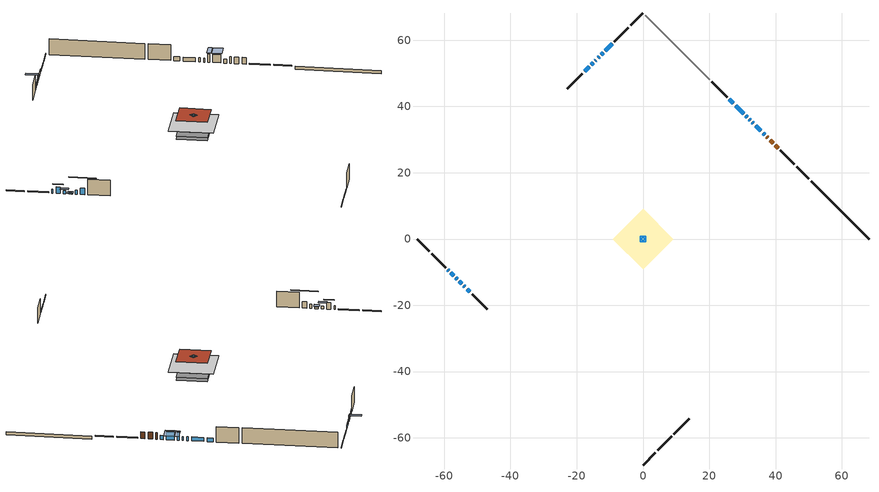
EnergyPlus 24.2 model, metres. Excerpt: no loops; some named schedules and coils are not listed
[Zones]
conditioned space
 floor outside (Floor1 construction): -1.59,0 0,1.59 1.59,0 0,-1.59 z0.51
 floor adiabatic (Floor2 construction): -6.29,0 0,6.29 6.29,0 0,-6.29 z0.51
 floor adiabatic (AdiabaticFloorConstruction): -9.18,0 0,9.18 9.18,0 0,-9.18 z2.95
 floor foundation (Slab1 construction): -6.29,0 0,6.29 6.29,0 0,-6.29 z-0.43
 wall outside (RimJoist1 construction): 0,-68.19 3.73,-64.46 / -68.19,0 -64.46,-3.73 / 0,68.19 -3.73,64.46 / 50.07,18.11 46.35,21.84 z0.51:0.81
 wall outside (RimJoist2 construction): 4.38,-63.8 8.66,-59.53 / -63.8,-4.38 -59.53,-8.66 / -4.38,63.8 -8.66,59.53 / 45.69,22.5 41.41,26.77 z0.51:0.81
 wall outside (AdiabaticWallConstruction 1): 40.76,27.43 39.91,28.28 / 39.25,28.94 38.36,29.82 / 37.71,30.48 37.41,30.78 z0.51:2.54
 wall outside (AdiabaticWallConstruction): -58.87,-9.32 -58.67,-9.52 / -9.32,58.87 -11.36,56.82 / -12.02,56.17 -12.52,55.66 / 36.75,31.44 36.21,31.97 / -54.1,-14.09 -53.72,-14.46 / -14.21,53.98 -14.43,53.76 / -15.08,53.1 -15.59,52.6 / 32.31,35.88 32.1,36.09 / 31.45,36.74 31.07,37.12 / 30.41,37.78 27.93,40.26 / 27.28,40.91 26.01,42.18 / -16.24,51.94 -17.65,50.54 z0.51:1.73; -58.01,-10.18 -57.15,-11.04 / -53.07,-15.12 -52.2,-15.98 z0.51:2.49; -56.49,-11.69 -56.06,-12.13 z0.51:1.37; -55.41,-12.78 -54.76,-13.43 z0.51:0.92; -13.18,55.01 -13.56,54.63 z0.51:2.24; 35.56,32.63 33.98,34.21 / 33.32,34.86 32.96,35.23 z0.51:3.1
 wall outside (Wall1 construction): 9.32,-58.87 13.88,-54.31 / -51.55,-16.64 -46.98,-21.2 / -18.3,49.88 -22.87,45.32 / 25.35,42.83 20.79,47.39 z0.51:5.39
 wall foundation (FoundationWall1 construction): 68.19,0 50.73,17.46 z-0.43:0.51
 wall adiabatic (Wall3 construction): 20.14,48.05 0.66,67.53 z0.51:5.39
 window (WindowConstruction 9): -58.87,-9.32 -58.67,-9.52 z0.51:1.73
 window (WindowConstruction 3): -9.32,58.87 -11.36,56.82 z0.51:1.73
 window (WindowConstruction 4): -12.02,56.17 -12.52,55.67 z0.51:1.73
 window (WindowConstruction 5): -58.01,-10.18 -57.15,-11.04 z0.51:2.49
 window (WindowConstruction 15): -56.49,-11.69 -56.06,-12.13 z0.51:1.37
 window (WindowConstruction 16): -55.4,-12.78 -54.76,-13.43 z0.51:0.92
 window (WindowConstruction 17): -13.18,55.01 -13.56,54.63 z0.51:2.24
 window (WindowConstruction 18): 36.75,31.44 36.22,31.97 z0.51:1.73
 window (WindowConstruction 6): 35.56,32.63 33.98,34.21 z0.51:3.1
 window (WindowConstruction 7): 33.32,34.87 32.96,35.23 z0.51:3.1
 window (WindowConstruction 10): -54.1,-14.09 -53.72,-14.46 z0.51:1.73
 window (WindowConstruction 8): -53.07,-15.12 -52.2,-15.98 z0.51:2.49
 window (WindowConstruction 11): -14.21,53.97 -14.43,53.76 z0.51:1.73
 window (WindowConstruction 12): -15.08,53.1 -15.59,52.6 z0.51:1.73
 window (WindowConstruction 13): 32.3,35.88 32.1,36.08 z0.51:1.73
 window (WindowConstruction 14): 31.45,36.74 31.07,37.12 z0.51:1.73
 window (WindowConstruction): 30.41,37.78 27.93,40.26 z0.51:1.73
 window (WindowConstruction 1): 27.27,40.91 26.01,42.18 z0.51:1.73
 window (WindowConstruction 2): -16.24,51.94 -17.65,50.54 z0.51:1.73
 door (Door): 40.76,27.43 39.91,28.28 z0.51:2.54
 door (Door 1): 39.25,28.94 38.36,29.82 z0.51:2.54
 door (Door 2): 37.71,30.48 37.41,30.78 z0.51:2.54
 ceiling adiabatic (AdiabaticFloorConstruction): 0,-9.18 9.18,0 0,9.18 -9.18,0 z2.95
 roof outside (Roof1 construction): 0,6.38 -6.38,0 0,-6.38 6.38,0 z5.39
 roof outside (AdiabaticRoofConstruction): 0.38,-0.38 0.38,0.38 -0.38,0.38 -0.38,-0.38 z5.39; 0.76,-0.76 0.76,0.76 -0.76,0.76 -0.76,-0.76 z5.39
 skylight (SkylightConstruction): 0.38,-0.38 0.38,0.38 -0.38,0.38 -0.38,-0.38 z5.39
 skylight (SkylightConstruction 1): 0.76,-0.76 0.76,0.76 -0.76,0.76 -0.76,-0.76 z5.39
shading: -56.5,-11.68 -58.66,-9.53 -58.87,-9.74 -56.72,-11.89 z3.4; -55.42,-12.77 -57.14,-11.05 -58,-11.91 -56.28,-13.63 z2.28; -54.55,-13.64 -55.62,-12.57 -56.48,-13.43 -55.41,-14.5 z1.21; -13.77,54.42 -12.97,55.22 -15.56,57.81 -16.36,57.01 z2.54; 33.77,34.42 35.77,32.42 38.36,35.01 36.36,37.01 z3.4; 32.75,35.44 33.53,34.65 36.12,37.24 35.34,38.02 z3.4; -49.84,-18.35 -55.44,-12.75 -55.65,-12.96 -50.05,-18.56 z5.84
[Building]
Building 1: Terrain=Suburbs
[Site:Location]
Montreal Intl AP_QC: Latitude {deg}=45.47; Longitude {deg}=-73.74; Time Zone {hr}=-5; Elevation {m}=36; Keep Site Location Information=Yes
[Site:GroundTemperature:Shallow]
2.07863, -0.316383, -0.508184, 0.628371, 5.19101, 9.73239, 13.6695, 16.1636, 16.3755, 14.347, 10.5102, 6.10817
[Site:WaterMainsTemperature]
Calculation Method=Schedule; Temperature Schedule=mains temperature schedule
[Material] Roughness=Rough; Thermal Absorptance=0.9
Name | Thickness {m} | Conductivity {W/m-K} | Density {kg/m3} | Specific Heat {J/kg-K} | Solar Absorptance | Visible Absorptance
asphalt or fiberglass shingles | 0.00635 | 0.162714 | 1121.4 | 1465.45 | 0.4 | 0.4
asphalt or fiberglass shingles 1 | 0.00635 | 0.162714 | 1121.4 | 1465.45 | 0.7 | 0.7
concrete 4.0 in. | 0.1016 | 1.803125 | 2242.8 | 837.4 | 0.7 | 0.7
concrete 8.0 in. | 0.2032 | 1.803125 | 2242.8 | 837.4 | 0.7 | 0.7
door material | 0.04445 | 0.053851 | 512.64 | 1214.23 | 0.7 | 0.7
door material 1 | 0.04445 | 0.188738 | 512.64 | 1214.23 | 0.7 | 0.7
door material 2 | 0.04445 | 0.0451087 | 512.64 | 1214.23 | 0.7 | 0.7
exterior vertical ins | 0.0705736 | 0.029427 | 32.04 | 1214.23 | 0.7 | 0.7
floor covering | 0.0127 | 0.0433444 | 54.468 | 1339.84 | 0.6 | 0.6
floor covering 1 | 0.0127 | 9.015625 | 54.468 | 1339.84 | 0.6 | 0.6
floor rigid ins; roof rigid ins; wall rigid ins | 0.512978 | 0.029427 | 32.04 | 1214.23 | 0.7 | 0.7
floor stud and cavity | 0.1397 | 1.61265 | 92.3553 | 1139.71 | 0.7 | 0.7
floor stud and cavity 1 | 0.0889 | 0.233522 | 50.32683 | 1063.81 | 0.7 | 0.7
floor stud and cavity 2 | 0.1397 | 1.75129 | 37.0049 | 1207.88 | 0.7 | 0.7
furniture material conditioned space 1 | 0.1524 | 0.115458 | 640.8 | 1214.23 | 0.6 | 0.6
gypsum board | 0.0127 | 0.160291 | 801 | 837.4 | 0.6 | 0.6
gypsum board 1 | 0.0127 | 0.160291 | 801 | 837.4 | 0.7 | 0.7
osb sheathing 0.5 in. | 0.0127 | 0.115458 | 512.64 | 1214.23 | 0.7 | 0.7
osb sheathing 0.5 in. 1 | 0.0127 | 0.115458 | 512.64 | 1214.23 | 0.4 | 0.4
osb sheathing 0.75 in. | 0.01905 | 0.115458 | 512.64 | 1214.23 | 0.7 | 0.7
osb sheathing 2.0 in. | 0.0508 | 0.115458 | 512.64 | 1214.23 | 0.7 | 0.7
rim joist rigid ins | 0.051816 | 0.029427 | 32.04 | 1214.23 | 0.7 | 0.7
rim joist stud and cavity | 0.0508 | 0.126838 | 50.32683 | 1063.81 | 0.6 | 0.6
rim joist stud and cavity 1 | 0.0508 | 0.126214 | 125.044 | 1163.47 | 0.6 | 0.6
roof stud and cavity | 0.2032 | 5.0311 | 78.34581 | 1123.46 | 0.7 | 0.7
roof stud and cavity 1 | 0.18415 | 1.7868 | 37.0049 | 1207.88 | 0.6 | 0.6
wall stud and cavity | 0.1397 | 0.139681 | 139.0536 | 1170.24 | 0.7 | 0.7
wall stud and cavity 1 | 0.1397 | 0.120111 | 139.0536 | 1170.24 | 0.7 | 0.7
wall stud and cavity 2 | 0.0889 | 0.380278 | 52.3479 | 1209.89 | 0.7 | 0.7
wall stud and cavity 3 | 0.0889 | 0.391764 | 83.0341 | 1211.67 | 0.7 | 0.7
wood siding | 0.0254 | 0.102417 | 544.68 | 1172.36 | 0.4 | 0.4
wood siding 1; wood siding 2; wood siding 3 | 0.0254 | 0.102417 | 544.68 | 1172.36 | 0.7 | 0.7
[WindowMaterial:SimpleGlazingSystem]
Name | U-Factor {W/m2-K} | Solar Heat Gain Coefficient
SkylightMaterial | 5.60358 | 0.7775
SkylightMaterial 1 | 5.44621 | 0.8181
WindowMaterial | 2.890102 | 0.66
WindowMaterial 1 | 2.907136 | 0.68
WindowMaterial 10 | 5.56103 | 0.72
WindowMaterial 11 | 5.34981 | 0.68
WindowMaterial 12 | 2.97357 | 0.62
WindowMaterial 13 | 1.7034 | 0.41
WindowMaterial 2 | 4.07794 | 0.69
WindowMaterial 3 | 4.301085 | 0.68
WindowMaterial 4 | 4.86832 | 0.64
WindowMaterial 5 | 2.66696 | 0.47
WindowMaterial 6 | 2.79528 | 0.45
WindowMaterial 7 | 3.02297 | 0.56
WindowMaterial 8 | 3.02751 | 0.48
WindowMaterial 9 | 5.0943 | 0.64
[Construction]
AdiabaticFloorConstruction: floor stud and cavity 2, floor rigid ins, osb sheathing 0.75 in., floor covering
AdiabaticRoofConstruction: asphalt or fiberglass shingles 1, roof rigid ins, osb sheathing 0.75 in., roof stud and cavity 1
AdiabaticWallConstruction: wood siding 2, wall rigid ins, wall stud and cavity 2, gypsum board
AdiabaticWallConstruction 1: wood siding 3, wall rigid ins, wall stud and cavity 2, gypsum board
Door: door material
Door 1: door material 1
Door 2: door material 2
Floor1 construction: floor stud and cavity, osb sheathing 0.75 in., floor covering
Floor2 construction: floor stud and cavity 1, floor covering 1
FoundationWall1 construction: concrete 8.0 in., gypsum board 1
furniture construction conditioned space 1: furniture material conditioned space 1
PartitionWallConstruction: gypsum board, wall stud and cavity 3, gypsum board
RimJoist1 construction: wood siding 1, rim joist stud and cavity
RimJoist2 construction: wood siding 1, rim joist rigid ins, osb sheathing 2.0 in., rim joist stud and cavity 1
Roof1 construction: asphalt or fiberglass shingles, osb sheathing 0.75 in., roof stud and cavity, gypsum board
SkylightConstruction: SkylightMaterial
SkylightConstruction 1: SkylightMaterial 1
Slab1 construction: concrete 4.0 in.
Wall1 construction: wood siding, osb sheathing 0.5 in., wall stud and cavity, gypsum board
Wall3 construction: osb sheathing 0.5 in. 1, wall stud and cavity 1, gypsum board
WindowConstruction: WindowMaterial
WindowConstruction 1: WindowMaterial 1
WindowConstruction 10; WindowConstruction 14: WindowMaterial 8
WindowConstruction 11; WindowConstruction 16: WindowMaterial 9
WindowConstruction 12: WindowMaterial 10
WindowConstruction 13; WindowConstruction 9: WindowMaterial 7
WindowConstruction 15: WindowMaterial 11
WindowConstruction 17: WindowMaterial 12
WindowConstruction 18: WindowMaterial 13
WindowConstruction 2; WindowConstruction 5; WindowConstruction 8: WindowMaterial 2
WindowConstruction 3: WindowMaterial 3
WindowConstruction 4: WindowMaterial 4
WindowConstruction 6: WindowMaterial 5
WindowConstruction 7: WindowMaterial 6
[Zone]
conditioned space: Multiplier=1; Volume {m3}=612.6; Part of Total Floor Area=Yes
[Space]
conditioned space 1: Zone=conditioned space; Volume {m3}=612.6
[SurfaceProperty:ExposedFoundationPerimeter]
Slab1: Exposed Perimeter Calculation Method=TotalExposedPerimeter; Total Exposed Perimeter {m}=24.689
[InternalMass] Zone or ZoneList=conditioned space; Space or SpaceList=conditioned space 1
Name | Construction | Surface Area {m2}
furniture mass conditioned space 1 | furniture construction conditioned space 1 | 132.784
partition wall mass | PartitionWallConstruction | 252.75
[Lights]
interior lighting: Zone or ZoneList or Space or SpaceList=conditioned space 1; Schedule=interior lighting schedule; Design Level Calculation Method=LightingLevel; Lighting Level {W}=343.2; Return Air Fraction=0; Fraction Radiant=0.6; Fraction Visible=0.2; Fraction Replaceable=1
[People]
occupants: Zone or ZoneList or Space or SpaceList=conditioned space 1; Number of People Schedule=occupants schedule; Number of People Calculation Method=People; Number of People=3; Fraction Radiant=0.314171; Sensible Heat Fraction=0.56303; Activity Level Schedule=occupants activity schedule; Carbon Dioxide Generation Rate {m3/s-W}=0; Enable ASHRAE 55 Comfort Warnings=No; Mean Radiant Temperature Calculation Type=EnclosureAveraged
[ElectricEquipment] Zone or ZoneList or Space or SpaceList=conditioned space 1; Design Level Calculation Method=EquipmentLevel
Name | Schedule | Design Level {W} | Fraction Latent | Fraction Radiant | Fraction Lost
clothes dryer | clothes dryer schedule | 140.772 | 0.015 | 0.081 | 0.85
clothes washer | clothes washer schedule | 32.1985 | 0.03 | 0.162 | 0.7
cooking range | cooking range schedule | 208.969 | 0.08 | 0.432 | 0.2
dishwasher | dishwasher schedule | 66.8632 | 0.3 | 0.18 | 0.4
fridge | fridge schedule | 72.9452 | 0 | 0.6 | 0
mech vent bath fan 0 | mech vent bath fan 0 schedule | 50.2 | 0 | 0 | 1
mech vent bath fan 1 | mech vent bath fan 1 schedule | 50.2 | 0 | 0 | 1
mech vent house fan | mech vent house fan schedule | 0 | 0 | 0 | 1
mech vent house fan cfis | mech vent house fan cfis schedule | 0 | 0 | 0 | 0
mech vent range fan 0 | mech vent range fan 0 schedule | 57 | 0 | 0 | 1
misc plug loads | misc plug loads schedule | 494.7 | 0.045 | 0.513 | 0.1
whole house fan | Always On Discrete | 0 | 0 | 0 | 1
[OtherEquipment] Zone or ZoneList or Space or SpaceList=conditioned space 1; Design Level Calculation Method=EquipmentLevel
Name | Fuel Type | Schedule | Design Level {W} | Fraction Latent | Fraction Radiant | Fraction Lost
clothes dryer 1 | Electricity | clothes dryer schedule | 0 | 0.015 | 0.081 | 0.85
cooking range 1 | Electricity | cooking range schedule | 0 | 0.08 | 0.432 | 0.2
general water use latent | None | general water use schedule | 59.3978 | 1 | 0 | 0
general water use sensible | None | general water use schedule | -58.539 | 0 | 0.6 | 0
mech vent house fan latent load | None | Always On Discrete | 0 | 1 | 0 | 0
mech vent house fan sensible load | None | Always On Discrete | 0 | 0 | 0 | 0
water heater energy adjustment1 | Electricity | Always On Discrete | 0.01 | 0 | 0 | 1
[ZoneInfiltration:DesignFlowRate] Zone or ZoneList or Space or SpaceList=conditioned space 1; Schedule=Always On Discrete; Design Flow Rate Calculation Method=Flow/Zone; Design Flow Rate {m3/s}=0
infil flow; natural vent flow; whole house fan flow
[ZoneControl:Thermostat]
conditioned space Thermostat: Zone or ZoneList=conditioned space; Control Type Schedule=conditioned space Thermostat Schedule; Control 1=conditioned space temperature setpoint; Temperature Difference Between Cutout And Setpoint {deltaC}=0
[ThermostatSetpoint:DualSetpoint]
conditioned space temperature setpoint: Heating Setpoint Temperature Schedule=heating setpoint; Cooling Setpoint Temperature Schedule=cooling setpoint
[AirLoopHVAC:UnitarySystem]
unit heater unitary system: Control Type=Load; Controlling Zone or Thermostat Location=conditioned space; Dehumidification Control Type=None; Availability Schedule=Always On Discrete; Supply Fan=unit heater supply fan; Fan Placement=BlowThrough; Supply Air Fan Operating Mode Schedule=unit heater auto fan schedule; Heating Coil=unit heater htg coil; DX Heating Coil Sizing Ratio=1; Use DOAS DX Cooling Coil=No; Minimum Supply Air Temperature {C}=2; Latent Load Control=SensibleOnlyLoadControl; Cooling Supply Air Flow Rate Method=None; Heating Supply Air Flow Rate Method=SupplyAirFlowRate; Heating Supply Air Flow Rate {m3/s}=0.00141584; No Load Supply Air Flow Rate Method=SupplyAirFlowRate; No Load Supply Air Flow Rate {m3/s}=0; No Load Supply Air Flow Rate Control Set To Low Speed=Yes; Maximum Supply Air Temperature {C}=48.8889; Maximum Outdoor Dry-Bulb Temperature for Supplemental Heater Operation {C}=21; Ancillary On-Cycle Electric Power {W}=0; Ancillary Off-Cycle Electric Power {W}=0
[Zone equipment]
conditioned space: electric baseboard, unit heater unitary system
[Foundation:Kiva]
Foundation Kiva 1: Initial Indoor Air Temperature {C}=18; Wall Height Above Grade {m}=0.509991; Wall Depth Below Slab {m}=0.2032; Custom Block Material Name 1=exterior vertical ins; Custom Block Depth 1 {m}=0.940003; Custom Block X Position 1 {m}=0.2159; Custom Block Z Position 1 {m}=0
[Foundation:Kiva:Settings]
Soil Conductivity {W/m-K}=0.849921; Soil Density {kg/m3}=1842.3; Soil Specific Heat {J/kg-K}=418.7; Ground Solar Absorptivity=0.9; Ground Thermal Absorptivity=0.9; Ground Surface Roughness {m}=0.03; Far-Field Width {m}=40; Deep-Ground Boundary Condition=ZeroFlux; Deep-Ground Depth {m}=40; Minimum Cell Dimension {m}=0.2; Maximum Cell Growth Coefficient=3; Simulation Timestep=Timestep
[Exterior:Lights]
exterior lighting: Schedule=exterior lighting schedule; Design Level {W}=75.6
[EnergyManagementSystem:Sensor] Output:Variable or Output:Meter Index Key=conditioned space
Name | Output:Variable or Output:Meter
conditioned_space_clg_unmet_s | Zone Cooling Setpoint Not Met Time
conditioned_space_htg_unmet_s | Zone Heating Setpoint Not Met Time
fridge_tin_s; tin_s; tin_s_1 | Zone Mean Air Temperature
tout_s | Zone Outdoor Air Drybulb Temperature
win_s | Zone Air Humidity Ratio
[Schedule:Week:Daily]
interior lighting schedule Week Rule - Jan1-Jan27: interior lighting schedule day, interior lighting schedule day, interior lighting schedule day, interior lighting schedule day, interior lighting schedule day, interior lighting schedule day, interior lighting schedule day, interior lighting schedule default day, interior lighting schedule default day, interior lighting schedule default day, interior lighting schedule default day, interior lighting schedule default day
interior lighting schedule Week Rule - Jan28-Feb3: interior lighting schedule day, interior lighting schedule day, interior lighting schedule day, interior lighting schedule day, interior lighting schedule day 1, interior lighting schedule day 1, interior lighting schedule day 1, interior lighting schedule default day, interior lighting schedule default day, interior lighting schedule default day, interior lighting schedule default day, interior lighting schedule default day
interior lighting schedule Week Rule - Feb4-Feb24: interior lighting schedule day 1, interior lighting schedule day 1, interior lighting schedule day 1, interior lighting schedule day 1, interior lighting schedule day 1, interior lighting schedule day 1, interior lighting schedule day 1, interior lighting schedule default day, interior lighting schedule default day, interior lighting schedule default day, interior lighting schedule default day, interior lighting schedule default day
interior lighting schedule Week Rule - Feb25-Mar3: interior lighting schedule day 1, interior lighting schedule day 1, interior lighting schedule day 1, interior lighting schedule day 1, interior lighting schedule day 2, interior lighting schedule day 2, interior lighting schedule day 2, interior lighting schedule default day, interior lighting schedule default day, interior lighting schedule default day, interior lighting schedule default day, interior lighting schedule default day
interior lighting schedule Week Rule - Mar4-Mar31: interior lighting schedule day 2, interior lighting schedule day 2, interior lighting schedule day 2, interior lighting schedule day 2, interior lighting schedule day 2, interior lighting schedule day 2, interior lighting schedule day 2, interior lighting schedule default day, interior lighting schedule default day, interior lighting schedule default day, interior lighting schedule default day, interior lighting schedule default day
interior lighting schedule Week Rule - Apr1-Apr28: interior lighting schedule day 3, interior lighting schedule day 3, interior lighting schedule day 3, interior lighting schedule day 3, interior lighting schedule day 3, interior lighting schedule day 3, interior lighting schedule day 3, interior lighting schedule default day, interior lighting schedule default day, interior lighting schedule default day, interior lighting schedule default day, interior lighting schedule default day
interior lighting schedule Week Rule - Apr29-May5: interior lighting schedule day 3, interior lighting schedule day 3, interior lighting schedule day 4, interior lighting schedule day 4, interior lighting schedule day 4, interior lighting schedule day 4, interior lighting schedule day 4, interior lighting schedule default day, interior lighting schedule default day, interior lighting schedule default day, interior lighting schedule default day, interior lighting schedule default day
interior lighting schedule Week Rule - May6-May26: interior lighting schedule day 4, interior lighting schedule day 4, interior lighting schedule day 4, interior lighting schedule day 4, interior lighting schedule day 4, interior lighting schedule day 4, interior lighting schedule day 4, interior lighting schedule default day, interior lighting schedule default day, interior lighting schedule default day, interior lighting schedule default day, interior lighting schedule default day
interior lighting schedule Week Rule - May27-Jun2: interior lighting schedule day 4, interior lighting schedule day 4, interior lighting schedule day 4, interior lighting schedule day 4, interior lighting schedule day 4, interior lighting schedule day 5, interior lighting schedule day 5, interior lighting schedule default day, interior lighting schedule default day, interior lighting schedule default day, interior lighting schedule default day, interior lighting schedule default day
interior lighting schedule Week Rule - Jun3-Jun30: interior lighting schedule day 5, interior lighting schedule day 5, interior lighting schedule day 5, interior lighting schedule day 5, interior lighting schedule day 5, interior lighting schedule day 5, interior lighting schedule day 5, interior lighting schedule default day, interior lighting schedule default day, interior lighting schedule default day, interior lighting schedule default day, interior lighting schedule default day
interior lighting schedule Week Rule - Jul1-Jul28: interior lighting schedule day 6, interior lighting schedule day 6, interior lighting schedule day 6, interior lighting schedule day 6, interior lighting schedule day 6, interior lighting schedule day 6, interior lighting schedule day 6, interior lighting schedule default day, interior lighting schedule default day, interior lighting schedule default day, interior lighting schedule default day, interior lighting schedule default day
interior lighting schedule Week Rule - Jul29-Aug4: interior lighting schedule day 6, interior lighting schedule day 6, interior lighting schedule day 6, interior lighting schedule day 7, interior lighting schedule day 7, interior lighting schedule day 7, interior lighting schedule day 7, interior lighting schedule default day, interior lighting schedule default day, interior lighting schedule default day, interior lighting schedule default day, interior lighting schedule default day
interior lighting schedule Week Rule - Aug5-Aug25: interior lighting schedule day 7, interior lighting schedule day 7, interior lighting schedule day 7, interior lighting schedule day 7, interior lighting schedule day 7, interior lighting schedule day 7, interior lighting schedule day 7, interior lighting schedule default day, interior lighting schedule default day, interior lighting schedule default day, interior lighting schedule default day, interior lighting schedule default day
interior lighting schedule Week Rule - Aug26-Sep1: interior lighting schedule day 7, interior lighting schedule day 7, interior lighting schedule day 7, interior lighting schedule day 7, interior lighting schedule day 7, interior lighting schedule day 7, interior lighting schedule day 8, interior lighting schedule default day, interior lighting schedule default day, interior lighting schedule default day, interior lighting schedule default day, interior lighting schedule default day
interior lighting schedule Week Rule - Sep2-Sep29: interior lighting schedule day 8, interior lighting schedule day 8, interior lighting schedule day 8, interior lighting schedule day 8, interior lighting schedule day 8, interior lighting schedule day 8, interior lighting schedule day 8, interior lighting schedule default day, interior lighting schedule default day, interior lighting schedule default day, interior lighting schedule default day, interior lighting schedule default day
interior lighting schedule Week Rule - Sep30-Oct6: interior lighting schedule day 8, interior lighting schedule day 9, interior lighting schedule day 9, interior lighting schedule day 9, interior lighting schedule day 9, interior lighting schedule day 9, interior lighting schedule day 9, interior lighting schedule default day, interior lighting schedule default day, interior lighting schedule default day, interior lighting schedule default day, interior lighting schedule default day
interior lighting schedule Week Rule - Oct7-Oct27: interior lighting schedule day 9, interior lighting schedule day 9, interior lighting schedule day 9, interior lighting schedule day 9, interior lighting schedule day 9, interior lighting schedule day 9, interior lighting schedule day 9, interior lighting schedule default day, interior lighting schedule default day, interior lighting schedule default day, interior lighting schedule default day, interior lighting schedule default day
interior lighting schedule Week Rule - Oct28-Nov3: interior lighting schedule day 9, interior lighting schedule day 9, interior lighting schedule day 9, interior lighting schedule day 9, interior lighting schedule day 10, interior lighting schedule day 10, interior lighting schedule day 10, interior lighting schedule default day, interior lighting schedule default day, interior lighting schedule default day, interior lighting schedule default day, interior lighting schedule default day
interior lighting schedule Week Rule - Nov4-Nov24: interior lighting schedule day 10, interior lighting schedule day 10, interior lighting schedule day 10, interior lighting schedule day 10, interior lighting schedule day 10, interior lighting schedule day 10, interior lighting schedule day 10, interior lighting schedule default day, interior lighting schedule default day, interior lighting schedule default day, interior lighting schedule default day, interior lighting schedule default day
interior lighting schedule Week Rule - Nov25-Dec1: interior lighting schedule day 10, interior lighting schedule day 10, interior lighting schedule day 10, interior lighting schedule day 10, interior lighting schedule day 10, interior lighting schedule day 10, interior lighting schedule day 11, interior lighting schedule default day, interior lighting schedule default day, interior lighting schedule default day, interior lighting schedule default day, interior lighting schedule default day
interior lighting schedule Week Rule - Dec2-Dec31: interior lighting schedule day 11, interior lighting schedule day 11, interior lighting schedule day 11, interior lighting schedule day 11, interior lighting schedule day 11, interior lighting schedule day 11, interior lighting schedule day 11, interior lighting schedule default day, interior lighting schedule default day, interior lighting schedule default day, interior lighting schedule default day, interior lighting schedule default day
occupants schedule Week Rule - Jan1-Dec31: occupants schedule day, occupants schedule day, occupants schedule day, occupants schedule day, occupants schedule day, occupants schedule day, occupants schedule day, occupants schedule default day, occupants schedule default day, occupants schedule default day, occupants schedule default day, occupants schedule default day
clothes dryer schedule Week Rule - Jan1-Dec31: clothes dryer schedule day, clothes dryer schedule day, clothes dryer schedule day, clothes dryer schedule day, clothes dryer schedule day, clothes dryer schedule day, clothes dryer schedule day, clothes dryer schedule default day, clothes dryer schedule default day, clothes dryer schedule default day, clothes dryer schedule default day, clothes dryer schedule default day
clothes washer schedule Week Rule - Jan1-Dec31: clothes washer schedule day, clothes washer schedule day, clothes washer schedule day, clothes washer schedule day, clothes washer schedule day, clothes washer schedule day, clothes washer schedule day, clothes washer schedule default day, clothes washer schedule default day, clothes washer schedule default day, clothes washer schedule default day, clothes washer schedule default day
cooking range schedule Week Rule - Jan1-Dec31: cooking range schedule day, cooking range schedule day, cooking range schedule day, cooking range schedule day, cooking range schedule day, cooking range schedule day, cooking range schedule day, cooking range schedule default day, cooking range schedule default day, cooking range schedule default day, cooking range schedule default day, cooking range schedule default day
dishwasher schedule Week Rule - Jan1-Dec31: dishwasher schedule day, dishwasher schedule day, dishwasher schedule day, dishwasher schedule day, dishwasher schedule day, dishwasher schedule day, dishwasher schedule day, dishwasher schedule default day, dishwasher schedule default day, dishwasher schedule default day, dishwasher schedule default day, dishwasher schedule default day
mech vent bath fan 0 schedule Week Rule - Jan1-Dec31: mech vent bath fan 0 schedule day, mech vent bath fan 0 schedule day, mech vent bath fan 0 schedule day, mech vent bath fan 0 schedule day, mech vent bath fan 0 schedule day, mech vent bath fan 0 schedule day, mech vent bath fan 0 schedule day, mech vent bath fan 0 schedule default day, mech vent bath fan 0 schedule default day, mech vent bath fan 0 schedule default day, mech vent bath fan 0 schedule default day, mech vent bath fan 0 schedule default day
mech vent bath fan 1 schedule Week Rule - Jan1-Dec31: mech vent bath fan 1 schedule day, mech vent bath fan 1 schedule day, mech vent bath fan 1 schedule day, mech vent bath fan 1 schedule day, mech vent bath fan 1 schedule day, mech vent bath fan 1 schedule day, mech vent bath fan 1 schedule day, mech vent bath fan 1 schedule default day, mech vent bath fan 1 schedule default day, mech vent bath fan 1 schedule default day, mech vent bath fan 1 schedule default day, mech vent bath fan 1 schedule default day
mech vent range fan 0 schedule Week Rule - Jan1-Dec31: mech vent range fan 0 schedule day, mech vent range fan 0 schedule day, mech vent range fan 0 schedule day, mech vent range fan 0 schedule day, mech vent range fan 0 schedule day, mech vent range fan 0 schedule day, mech vent range fan 0 schedule day, mech vent range fan 0 schedule default day, mech vent range fan 0 schedule default day, mech vent range fan 0 schedule default day, mech vent range fan 0 schedule default day, mech vent range fan 0 schedule default day
misc plug loads schedule Week Rule - Jan1-Dec31: misc plug loads schedule day, misc plug loads schedule day, misc plug loads schedule day, misc plug loads schedule day, misc plug loads schedule day, misc plug loads schedule day, misc plug loads schedule day, misc plug loads schedule default day, misc plug loads schedule default day, misc plug loads schedule default day, misc plug loads schedule default day, misc plug loads schedule default day
general water use schedule Week Rule - Jan1-Dec31: general water use schedule day, general water use schedule day, general water use schedule day, general water use schedule day, general water use schedule day, general water use schedule day, general water use schedule day, general water use schedule default day, general water use schedule default day, general water use schedule default day, general water use schedule default day, general water use schedule default day
exterior lighting schedule Week Rule - Jan1-Jan27: exterior lighting schedule day, exterior lighting schedule day, exterior lighting schedule day, exterior lighting schedule day, exterior lighting schedule day, exterior lighting schedule day, exterior lighting schedule day, exterior lighting schedule default day, exterior lighting schedule default day, exterior lighting schedule default day, exterior lighting schedule default day, exterior lighting schedule default day
exterior lighting schedule Week Rule - Jan28-Feb3: exterior lighting schedule day, exterior lighting schedule day, exterior lighting schedule day, exterior lighting schedule day, exterior lighting schedule day 1, exterior lighting schedule day 1, exterior lighting schedule day 1, exterior lighting schedule default day, exterior lighting schedule default day, exterior lighting schedule default day, exterior lighting schedule default day, exterior lighting schedule default day
exterior lighting schedule Week Rule - Feb4-Feb24: exterior lighting schedule day 1, exterior lighting schedule day 1, exterior lighting schedule day 1, exterior lighting schedule day 1, exterior lighting schedule day 1, exterior lighting schedule day 1, exterior lighting schedule day 1, exterior lighting schedule default day, exterior lighting schedule default day, exterior lighting schedule default day, exterior lighting schedule default day, exterior lighting schedule default day
exterior lighting schedule Week Rule - Feb25-Mar3: exterior lighting schedule day 1, exterior lighting schedule day 1, exterior lighting schedule day 1, exterior lighting schedule day 1, exterior lighting schedule day 2, exterior lighting schedule day 2, exterior lighting schedule day 2, exterior lighting schedule default day, exterior lighting schedule default day, exterior lighting schedule default day, exterior lighting schedule default day, exterior lighting schedule default day
exterior lighting schedule Week Rule - Mar4-Mar31: exterior lighting schedule day 2, exterior lighting schedule day 2, exterior lighting schedule day 2, exterior lighting schedule day 2, exterior lighting schedule day 2, exterior lighting schedule day 2, exterior lighting schedule day 2, exterior lighting schedule default day, exterior lighting schedule default day, exterior lighting schedule default day, exterior lighting schedule default day, exterior lighting schedule default day
exterior lighting schedule Week Rule - Apr1-Apr28: exterior lighting schedule day 3, exterior lighting schedule day 3, exterior lighting schedule day 3, exterior lighting schedule day 3, exterior lighting schedule day 3, exterior lighting schedule day 3, exterior lighting schedule day 3, exterior lighting schedule default day, exterior lighting schedule default day, exterior lighting schedule default day, exterior lighting schedule default day, exterior lighting schedule default day
exterior lighting schedule Week Rule - Apr29-May5: exterior lighting schedule day 3, exterior lighting schedule day 3, exterior lighting schedule day 4, exterior lighting schedule day 4, exterior lighting schedule day 4, exterior lighting schedule day 4, exterior lighting schedule day 4, exterior lighting schedule default day, exterior lighting schedule default day, exterior lighting schedule default day, exterior lighting schedule default day, exterior lighting schedule default day
[Schedule:Year]
interior lighting schedule: interior lighting schedule Week Rule - Jan1-Jan27, 1, 1, 1, 27, interior lighting schedule Week Rule - Jan28-Feb3, 1, 28, 2, 3, interior lighting schedule Week Rule - Feb4-Feb24, 2, 4, 2, 24, interior lighting schedule Week Rule - Feb25-Mar3, 2, 25, 3, 3, interior lighting schedule Week Rule - Mar4-Mar31, 3, 4, 3, 31, interior lighting schedule Week Rule - Apr1-Apr28, 4, 1, 4, 28, interior lighting schedule Week Rule - Apr29-May5, 4, 29, 5, 5, interior lighting schedule Week Rule - May6-May26, 5, 6, 5, 26, interior lighting schedule Week Rule - May27-Jun2, 5, 27, 6, 2, interior lighting schedule Week Rule - Jun3-Jun30, 6, 3, 6, 30, interior lighting schedule Week Rule - Jul1-Jul28, 7, 1, 7, 28, interior lighting schedule Week Rule - Jul29-Aug4, 7, 29, 8, 4, interior lighting schedule Week Rule - Aug5-Aug25, 8, 5, 8, 25, interior lighting schedule Week Rule - Aug26-Sep1, 8, 26, 9, 1, interior lighting schedule Week Rule - Sep2-Sep29, 9, 2, 9, 29, interior lighting schedule Week Rule - Sep30-Oct6, 9, 30, 10, 6, interior lighting schedule Week Rule - Oct7-Oct27, 10, 7, 10, 27, interior lighting schedule Week Rule - Oct28-Nov3, 10, 28, 11, 3, interior lighting schedule Week Rule - Nov4-Nov24, 11, 4, 11, 24, interior lighting schedule Week Rule - Nov25-Dec1, 11, 25, 12, 1, interior lighting schedule Week Rule - Dec2-Dec31, 12, 2, 12, 31
occupants schedule: occupants schedule Week Rule - Jan1-Dec31, 1, 1, 12, 31
clothes dryer schedule: clothes dryer schedule Week Rule - Jan1-Dec31, 1, 1, 12, 31
clothes washer schedule: clothes washer schedule Week Rule - Jan1-Dec31, 1, 1, 12, 31
cooking range schedule: cooking range schedule Week Rule - Jan1-Dec31, 1, 1, 12, 31
dishwasher schedule: dishwasher schedule Week Rule - Jan1-Dec31, 1, 1, 12, 31
mech vent bath fan 0 schedule: mech vent bath fan 0 schedule Week Rule - Jan1-Dec31, 1, 1, 12, 31
mech vent bath fan 1 schedule: mech vent bath fan 1 schedule Week Rule - Jan1-Dec31, 1, 1, 12, 31
mech vent range fan 0 schedule: mech vent range fan 0 schedule Week Rule - Jan1-Dec31, 1, 1, 12, 31
misc plug loads schedule: misc plug loads schedule Week Rule - Jan1-Dec31, 1, 1, 12, 31
general water use schedule: general water use schedule Week Rule - Jan1-Dec31, 1, 1, 12, 31
exterior lighting schedule: exterior lighting schedule Week Rule - Jan1-Jan27, 1, 1, 1, 27, exterior lighting schedule Week Rule - Jan28-Feb3, 1, 28, 2, 3, exterior lighting schedule Week Rule - Feb4-Feb24, 2, 4, 2, 24, exterior lighting schedule Week Rule - Feb25-Mar3, 2, 25, 3, 3, exterior lighting schedule Week Rule - Mar4-Mar31, 3, 4, 3, 31, exterior lighting schedule Week Rule - Apr1-Apr28, 4, 1, 4, 28, exterior lighting schedule Week Rule - Apr29-May5, 4, 29, 5, 5, exterior lighting schedule Week Rule - May6-May26, 5, 6, 5, 26, exterior lighting schedule Week Rule - May27-Jun2, 5, 27, 6, 2, exterior lighting schedule Week Rule - Jun3-Jun30, 6, 3, 6, 30, exterior lighting schedule Week Rule - Jul1-Jul28, 7, 1, 7, 28, exterior lighting schedule Week Rule - Jul29-Aug4, 7, 29, 8, 4, exterior lighting schedule Week Rule - Aug5-Aug25, 8, 5, 8, 25, exterior lighting schedule Week Rule - Aug26-Sep1, 8, 26, 9, 1, exterior lighting schedule Week Rule - Sep2-Sep29, 9, 2, 9, 29, exterior lighting schedule Week Rule - Sep30-Oct6, 9, 30, 10, 6, exterior lighting schedule Week Rule - Oct7-Oct27, 10, 7, 10, 27, exterior lighting schedule Week Rule - Oct28-Nov3, 10, 28, 11, 3, exterior lighting schedule Week Rule - Nov4-Nov24, 11, 4, 11, 24, exterior lighting schedule Week Rule - Nov25-Dec1, 11, 25, 12, 1, exterior lighting schedule Week Rule - Dec2-Dec31, 12, 2, 12, 31
[Schedule:Constant]
Name | Hourly Value
occupants activity schedule | 117.228
fridge schedule; unit heater auto fan schedule | 0
mech vent house fan schedule; mech vent house fan cfis schedule; Always On Discrete | 1
[Schedule:Compact]
conditioned space Thermostat Schedule: Through: 12/31, For: AllDays, Until: 24:00, 4
mains temperature schedule: Through: 01/01, For: AllDays, Until: 24:00, 6.56833, Through: 01/02, For: AllDays, Until: 24:00, 6.48722, Through: 01/03, For: AllDays, Until: 24:00, 6.40722, Through: 01/04, For: AllDays, Until: 24:00, 6.32889, Through: 01/05, For: AllDays, Until: 24:00, 6.25167, Through: 01/06, For: AllDays, Until: 24:00, 6.17611, Through: 01/07, For: AllDays, Until: 24:00, 6.10222, Through: 01/08, For: AllDays, Until: 24:00, 6.02944, Through: 01/09, For: AllDays, Until: 24:00, 5.95833, Through: 01/10, For: AllDays, Until: 24:00, 5.88889, Through: 01/11, For: AllDays, Until: 24:00, 5.82056, Through: 01/12, For: AllDays, Until: 24:00, 5.75444, Through: 01/13, For: AllDays, Until: 24:00, 5.68944, Through: 01/14, For: AllDays, Until: 24:00, 5.62611, Through: 01/15, For: AllDays, Until: 24:00, 5.56444, Through: 01/16, For: AllDays, Until: 24:00, 5.50444, Through: 01/17, For: AllDays, Until: 24:00, 5.44611, Through: 01/18, For: AllDays, Until: 24:00, 5.38944, Through: 01/19, For: AllDays, Until: 24:00, 5.33389, Through: 01/20, For: AllDays, Until: 24:00, 5.28111, Through: 01/21, For: AllDays, Until: 24:00, 5.22944, Through: 01/22, For: AllDays, Until: 24:00, 5.17944, Through: 01/23, For: AllDays, Until: 24:00, 5.13111, Through: 01/24, For: AllDays, Until: 24:00, 5.085, Through: 01/25, For: AllDays, Until: 24:00, 5.04056, Through: 01/26, For: AllDays, Until: 24:00, 4.99778, Through: 01/27, For: AllDays, Until: 24:00, 4.95667, Through: 01/28, For: AllDays, Until: 24:00, 4.91778, Through: 01/29, For: AllDays, Until: 24:00, 4.88056, Through: 01/30, For: AllDays, Until: 24:00, 4.845, Through: 01/31, For: AllDays, Until: 24:00, 4.81167, Through: 02/01, For: AllDays, Until: 24:00, 4.77944, Through: 02/02, For: AllDays, Until: 24:00, 4.75, Through: 02/03, For: AllDays, Until: 24:00, 4.72167, Through: 02/04, For: AllDays, Until: 24:00, 4.69611, Through: 02/05, For: AllDays, Until: 24:00, 4.67167, Through: 02/06, For: AllDays, Until: 24:00, 4.64944, Through: 02/07, For: AllDays, Until: 24:00, 4.62889, Through: 02/08, For: AllDays, Until: 24:00, 4.61056, Through: 02/09, For: AllDays, Until: 24:00, 4.59389, Through: 02/10, For: AllDays, Until: 24:00, 4.57944, Through: 02/11, For: AllDays, Until: 24:00, 4.56667, Through: 02/12, For: AllDays, Until: 24:00, 4.55611, Through: 02/13, For: AllDays, Until: 24:00, 4.54722, Through: 02/14, For: AllDays, Until: 24:00, 4.54056, Through: 02/15, For: AllDays, Until: 24:00, 4.53556, Through: 02/16, For: AllDays, Until: 24:00, 4.53278, Through: 02/17, For: AllDays, Until: 24:00, 4.53167, Through: 02/18, For: AllDays, Until: 24:00, 4.53278, Through: 02/19, For: AllDays, Until: 24:00, 4.53556, Through: 02/20, For: AllDays, Until: 24:00, 4.54056, Through: 02/21, For: AllDays, Until: 24:00, 4.54722, Through: 02/22, For: AllDays, Until: 24:00, 4.55611, Through: 02/23, For: AllDays, Until: 24:00, 4.56667, Through: 02/24, For: AllDays, Until: 24:00, 4.57944, Through: 02/25, For: AllDays, Until: 24:00, 4.59389, Through: 02/26, For: AllDays, Until: 24:00, 4.61056, Through: 02/27, For: AllDays, Until: 24:00, 4.62889, Through: 02/28, For: AllDays, Until: 24:00, 4.64889, Through: 03/01, For: AllDays, Until: 24:00, 4.67111, Through: 03/02, For: AllDays, Until: 24:00, 4.69556, Through: 03/03, For: AllDays, Until: 24:00, 4.72167, Through: 03/04, For: AllDays, Until: 24:00, 4.74944, Through: 03/05, For: AllDays, Until: 24:00, 4.77944, Through: 03/06, For: AllDays, Until: 24:00, 4.81111, Through: 03/07, For: AllDays, Until: 24:00, 4.84444, Through: 03/08, For: AllDays, Until: 24:00, 4.88, Through: 03/09, For: AllDays, Until: 24:00, 4.91722, Through: 03/10, For: AllDays, Until: 24:00, 4.95611, Through: 03/11, For: AllDays, Until: 24:00, 4.99722, Through: 03/12, For: AllDays, Until: 24:00, 5.04, Through: 03/13, For: AllDays, Until: 24:00, 5.08444, Through: 03/14, For: AllDays, Until: 24:00, 5.13056, Through: 03/15, For: AllDays, Until: 24:00, 5.17889, Through: 03/16, For: AllDays, Until: 24:00, 5.22833, Through: 03/17, For: AllDays, Until: 24:00, 5.28, Through: 03/18, For: AllDays, Until: 24:00, 5.33333, Through: 03/19, For: AllDays, Until: 24:00, 5.38833, Through: 03/20, For: AllDays, Until: 24:00, 5.445, Through: 03/21, For: AllDays, Until: 24:00, 5.50333, Through: 03/22, For: AllDays, Until: 24:00, 5.56333, Through: 03/23, For: AllDays, Until: 24:00, 5.625, Through: 03/24, For: AllDays, Until: 24:00, 5.68833, Through: 03/25, For: AllDays, Until: 24:00, 5.75333, Through: 03/26, For: AllDays, Until: 24:00, 5.81944, Through: 03/27, For: AllDays, Until: 24:00, 5.88778, Through: 03/28, For: AllDays, Until: 24:00, 5.95722, Through: 03/29, For: AllDays, Until: 24:00, 6.02833, Through: 03/30, For: AllDays, Until: 24:00, 6.10111, Through: 03/31, For: AllDays, Until: 24:00, 6.175, Through: 04/01, For: AllDays, Until: 24:00, 6.25056, Through: 04/02, For: AllDays, Until: 24:00, 6.32778, Through: 04/03, For: AllDays, Until: 24:00, 6.40611, Through: 04/04, For: AllDays, Until: 24:00, 6.48556, Through: 04/05, For: AllDays, Until: 24:00, 6.56722, Through: 04/06, For: AllDays, Until: 24:00, 6.64944, Through: 04/07, For: AllDays, Until: 24:00, 6.73333, Through: 04/08, For: AllDays, Until: 24:00, 6.81833, Through: 04/09, For: AllDays, Until: 24:00, 6.905, Through: 04/10, For: AllDays, Until: 24:00, 6.99278, Through: 04/11, For: AllDays, Until: 24:00, 7.08111, Through: 04/12, For: AllDays, Until: 24:00, 7.17167, Through: 04/13, For: AllDays, Until: 24:00, 7.26278, Through: 04/14, For: AllDays, Until: 24:00, 7.355, Through: 04/15, For: AllDays, Until: 24:00, 7.44833, Through: 04/16, For: AllDays, Until: 24:00, 7.54278, Through: 04/17, For: AllDays, Until: 24:00, 7.63889, Through: 04/18, For: AllDays, Until: 24:00, 7.735, Through: 04/19, For: AllDays, Until: 24:00, 7.83278, Through: 04/20, For: AllDays, Until: 24:00, 7.93167, Through: 04/21, For: AllDays, Until: 24:00, 8.03111, Through: 04/22, For: AllDays, Until: 24:00, 8.13167, Through: 04/23, For: AllDays, Until: 24:00, 8.23278, Through: 04/24, For: AllDays, Until: 24:00, 8.335, Through: 04/25, For: AllDays, Until: 24:00, 8.43778, Through: 04/26, For: AllDays, Until: 24:00, 8.54167, Through: 04/27, For: AllDays, Until: 24:00, 8.64611, Through: 04/28, For: AllDays, Until: 24:00, 8.75167, Through: 04/29, For: AllDays, Until: 24:00, 8.85778, Through: 04/30, For: AllDays, Until: 24:00, 8.96444, Through: 05/01, For: AllDays, Until: 24:00, 9.07167, Through: 05/02, For: AllDays, Until: 24:00, 9.17944, Through: 05/03, For: AllDays, Until: 24:00, 9.28778, Through: 05/04, For: AllDays, Until: 24:00, 9.39667, Through: 05/05, For: AllDays, Until: 24:00, 9.50667, Through: 05/06, For: AllDays, Until: 24:00, 9.61667, Through: 05/07, For: AllDays, Until: 24:00, 9.72667, Through: 05/08, For: AllDays, Until: 24:00, 9.83778, Through: 05/09, For: AllDays, Until: 24:00, 9.94889, Through: 05/10, For: AllDays, Until: 24:00, 10.0606, Through: 05/11, For: AllDays, Until: 24:00, 10.1722, Through: 05/12, For: AllDays, Until: 24:00, 10.2844, Through: 05/13, For: AllDays, Until: 24:00, 10.3967, Through: 05/14, For: AllDays, Until: 24:00, 10.5094, Through: 05/15, For: AllDays, Until: 24:00, 10.6222, Through: 05/16, For: AllDays, Until: 24:00, 10.735, Through: 05/17, For: AllDays, Until: 24:00, 10.8478, Through: 05/18, For: AllDays, Until: 24:00, 10.9611, Through: 05/19, For: AllDays, Until: 24:00, 11.0744, Through: 05/20, For: AllDays, Until: 24:00, 11.1872, Through: 05/21, For: AllDays, Until: 24:00, 11.3006, Through: 05/22, For: AllDays, Until: 24:00, 11.4133, Through: 05/23, For: AllDays, Until: 24:00, 11.5267, Through: 05/24, For: AllDays, Until: 24:00, 11.6394, Through: 05/25, For: AllDays, Until: 24:00, 11.7522, Through: 05/26, For: AllDays, Until: 24:00, 11.8644, Through: 05/27, For: AllDays, Until: 24:00, 11.9767, Through: 05/28, For: AllDays, Until: 24:00, 12.0889, Through: 05/29, For: AllDays, Until: 24:00, 12.2006, Through: 05/30, For: AllDays, Until: 24:00, 12.3122, Through: 05/31, For: AllDays, Until: 24:00, 12.4228, Through: 06/01, For: AllDays, Until: 24:00, 12.5339, Through: 06/02, For: AllDays, Until: 24:00, 12.6439, Through: 06/03, For: AllDays, Until: 24:00, 12.7539, Through: 06/04, For: AllDays, Until: 24:00, 12.8628, Through: 06/05, For: AllDays, Until: 24:00, 12.9717, Through: 06/06, For: AllDays, Until: 24:00, 13.08, Through: 06/07, For: AllDays, Until: 24:00, 13.1878, Through: 06/08, For: AllDays, Until: 24:00, 13.2944, Through: 06/09, For: AllDays, Until: 24:00, 13.4011, Through: 06/10, For: AllDays, Until: 24:00, 13.5067, Through: 06/11, For: AllDays, Until: 24:00, 13.6117, Through: 06/12, For: AllDays, Until: 24:00, 13.7156, Through: 06/13, For: AllDays, Until: 24:00, 13.8194, Through: 06/14, For: AllDays, Until: 24:00, 13.9222, Through: 06/15, For: AllDays, Until: 24:00, 14.0239, Through: 06/16, For: AllDays, Until: 24:00, 14.125, Through: 06/17, For: AllDays, Until: 24:00, 14.225, Through: 06/18, For: AllDays, Until: 24:00, 14.3239, Through: 06/19, For: AllDays, Until: 24:00, 14.4222, Through: 06/20, For: AllDays, Until: 24:00, 14.5194, Through: 06/21, For: AllDays, Until: 24:00, 14.6156, Through: 06/22, For: AllDays, Until: 24:00, 14.7106, Through: 06/23, For: AllDays, Until: 24:00, 14.805, Through: 06/24, For: AllDays, Until: 24:00, 14.8978, Through: 06/25, For: AllDays, Until: 24:00, 14.9894, Through: 06/26, For: AllDays, Until: 24:00, 15.0806, Through: 06/27, For: AllDays, Until: 24:00, 15.17, Through: 06/28, For: AllDays, Until: 24:00, 15.2583, Through: 06/29, For: AllDays, Until: 24:00, 15.3456, Through: 06/30, For: AllDays, Until: 24:00, 15.4311, Through: 07/01, For: AllDays, Until: 24:00, 15.5161, Through: 07/02, For: AllDays, Until: 24:00, 15.5989, Through: 07/03, For: AllDays, Until: 24:00, 15.6811, Through: 07/04, For: AllDays, Until: 24:00, 15.7617, Through: 07/05, For: AllDays, Until: 24:00, 15.8411, Through: 07/06, For: AllDays, Until: 24:00, 15.9189, Through: 07/07, For: AllDays, Until: 24:00, 15.995, Through: 07/08, For: AllDays, Until: 24:00, 16.07, Through: 07/09, For: AllDays, Until: 24:00, 16.1433, Through: 07/10, For: AllDays, Until: 24:00, 16.2156, Through: 07/11, For: AllDays, Until: 24:00, 16.2861, Through: 07/12, For: AllDays, Until: 24:00, 16.355, Through: 07/13, For: AllDays, Until: 24:00, 16.4222, Through: 07/14, For: AllDays, Until: 24:00, 16.4878, Through: 07/15, For: AllDays, Until: 24:00, 16.5522, Through: 07/16, For: AllDays, Until: 24:00, 16.615, Through: 07/17, For: AllDays, Until: 24:00, 16.6756, Through: 07/18, For: AllDays, Until: 24:00, 16.735, Through: 07/19, For: AllDays, Until: 24:00, 16.7928, Through: 07/20, For: AllDays, Until: 24:00, 16.8489, Through: 07/21, For: AllDays, Until: 24:00, 16.9028, Through: 07/22, For: AllDays, Until: 24:00, 16.9556, Through: 07/23, For: AllDays, Until: 24:00, 17.0061, Through: 07/24, For: AllDays, Until: 24:00, 17.0556, Through: 07/25, For: AllDays, Until: 24:00, 17.1028, Through: 07/26, For: AllDays, Until: 24:00, 17.1483, Through: 07/27, For: AllDays, Until: 24:00, 17.1917, Through: 07/28, For: AllDays, Until: 24:00, 17.2339, Through: 07/29, For: AllDays, Until: 24:00, 17.2739, Through: 07/30, For: AllDays, Until: 24:00, 17.3122, Through: 07/31, For: AllDays, Until: 24:00, 17.3489, Through: 08/01, For: AllDays, Until: 24:00, 17.3833, Through: 08/02, For: AllDays, Until: 24:00, 17.4161, Through: 08/03, For: AllDays, Until: 24:00, 17.4467, Through: 08/04, For: AllDays, Until: 24:00, 17.4761, Through: 08/05, For: AllDays, Until: 24:00, 17.5028, Through: 08/06, For: AllDays, Until: 24:00, 17.5283, Through: 08/07, For: AllDays, Until: 24:00, 17.5517, Through: 08/08, For: AllDays, Until: 24:00, 17.5728, Through: 08/09, For: AllDays, Until: 24:00, 17.5922, Through: 08/10, For: AllDays, Until: 24:00, 17.61, Through: 08/11, For: AllDays, Until: 24:00, 17.6256, Through: 08/12, For: AllDays, Until: 24:00, 17.6394, Through: 08/13, For: AllDays, Until: 24:00, 17.6511, Through: 08/14, For: AllDays, Until: 24:00, 17.6611, Through: 08/15, For: AllDays, Until: 24:00, 17.6689, Through: 08/16, For: AllDays, Until: 24:00, 17.675, Through: 08/17, For: AllDays, Until: 24:00, 17.6789, Through: 08/18, For: AllDays, Until: 24:00, 17.6811, Through: 08/19, For: AllDays, Until: 24:00, 17.6811, Through: 08/20, For: AllDays, Until: 24:00, 17.6794, Through: 08/21, For: AllDays, Until: 24:00, 17.6756, Through: 08/22, For: AllDays, Until: 24:00, 17.67, Through: 08/23, For: AllDays, Until: 24:00, 17.6622, Through: 08/24, For: AllDays, Until: 24:00, 17.6528, Through: 08/25, For: AllDays, Until: 24:00, 17.6411, Through: 08/26, For: AllDays, Until: 24:00, 17.6278, Through: 08/27, For: AllDays, Until: 24:00, 17.6122, Through: 08/28, For: AllDays, Until: 24:00, 17.595, Through: 08/29, For: AllDays, Until: 24:00, 17.5756, Through: 08/30, For: AllDays, Until: 24:00, 17.5544, Through: 08/31, For: AllDays, Until: 24:00, 17.5311, Through: 09/01, For: AllDays, Until: 24:00, 17.5061, Through: 09/02, For: AllDays, Until: 24:00, 17.4794, Through: 09/03, For: AllDays, Until: 24:00, 17.4506, Through: 09/04, For: AllDays, Until: 24:00, 17.42, Through: 09/05, For: AllDays, Until: 24:00, 17.3878, Through: 09/06, For: AllDays, Until: 24:00, 17.3533, Through: 09/07, For: AllDays, Until: 24:00, 17.3172, Through: 09/08, For: AllDays, Until: 24:00, 17.2789, Through: 09/09, For: AllDays, Until: 24:00, 17.2389, Through: 09/10, For: AllDays, Until: 24:00, 17.1972, Through: 09/11, For: AllDays, Until: 24:00, 17.1539, Through: 09/12, For: AllDays, Until: 24:00, 17.1083, Through: 09/13, For: AllDays, Until: 24:00, 17.0617, Through: 09/14, For: AllDays, Until: 24:00, 17.0128, Through: 09/15, For: AllDays, Until: 24:00, 16.9622, Through: 09/16, For: AllDays, Until: 24:00, 16.9094, Through: 09/17, For: AllDays, Until: 24:00, 16.8556, Through: 09/18, For: AllDays, Until: 24:00, 16.8, Through: 09/19, For: AllDays, Until: 24:00, 16.7422, Through: 09/20, For: AllDays, Until: 24:00, 16.6833, Through: 09/21, For: AllDays, Until: 24:00, 16.6228, Through: 09/22, For: AllDays, Until: 24:00, 16.56, Through: 09/23, For: AllDays, Until: 24:00, 16.4961, Through: 09/24, For: AllDays, Until: 24:00, 16.4306, Through: 09/25, For: AllDays, Until: 24:00, 16.3633, Through: 09/26, For: AllDays, Until: 24:00, 16.295, Through: 09/27, For: AllDays, Until: 24:00, 16.2244, Through: 09/28, For: AllDays, Until: 24:00, 16.1528, Through: 09/29, For: AllDays, Until: 24:00, 16.0794, Through: 09/30, For: AllDays, Until: 24:00, 16.0044, Through: 10/01, For: AllDays, Until: 24:00, 15.9283, Through: 10/02, For: AllDays, Until: 24:00, 15.8511, Through: 10/03, For: AllDays, Until: 24:00, 15.7717, Through: 10/04, For: AllDays, Until: 24:00, 15.6917, Through: 10/05, For: AllDays, Until: 24:00, 15.6094, Through: 10/06, For: AllDays, Until: 24:00, 15.5267, Through: 10/07, For: AllDays, Until: 24:00, 15.4422, Through: 10/08, For: AllDays, Until: 24:00, 15.3567, Through: 10/09, For: AllDays, Until: 24:00, 15.2694, Through: 10/10, For: AllDays, Until: 24:00, 15.1811, Through: 10/11, For: AllDays, Until: 24:00, 15.0917, Through: 10/12, For: AllDays, Until: 24:00, 15.0011, Through: 10/13, For: AllDays, Until: 24:00, 14.9094, Through: 10/14, For: AllDays, Until: 24:00, 14.8167, Through: 10/15, For: AllDays, Until: 24:00, 14.7228, Through: 10/16, For: AllDays, Until: 24:00, 14.6278, Through: 10/17, For: AllDays, Until: 24:00, 14.5317, Through: 10/18, For: AllDays, Until: 24:00, 14.4344, Through: 10/19, For: AllDays, Until: 24:00, 14.3367, Through: 10/20, For: AllDays, Until: 24:00, 14.2378, Through: 10/21, For: AllDays, Until: 24:00, 14.1378, Through: 10/22, For: AllDays, Until: 24:00, 14.0367, Through: 10/23, For: AllDays, Until: 24:00, 13.935, Through: 10/24, For: AllDays, Until: 24:00, 13.8322, Through: 10/25, For: AllDays, Until: 24:00, 13.7289, Through: 10/26, For: AllDays, Until: 24:00, 13.625, Through: 10/27, For: AllDays, Until: 24:00, 13.52, Through: 10/28, For: AllDays, Until: 24:00, 13.4144, Through: 10/29, For: AllDays, Until: 24:00, 13.3083, Through: 10/30, For: AllDays, Until: 24:00, 13.2011, Through: 10/31, For: AllDays, Until: 24:00, 13.0939, Through: 11/01, For: AllDays, Until: 24:00, 12.9856, Through: 11/02, For: AllDays, Until: 24:00, 12.8767, Through: 11/03, For: AllDays, Until: 24:00, 12.7678, Through: 11/04, For: AllDays, Until: 24:00, 12.6578, Through: 11/05, For: AllDays, Until: 24:00, 12.5478, Through: 11/06, For: AllDays, Until: 24:00, 12.4372, Through: 11/07, For: AllDays, Until: 24:00, 12.3261, Through: 11/08, For: AllDays, Until: 24:00, 12.215, Through: 11/09, For: AllDays, Until: 24:00, 12.1033, Through: 11/10, For: AllDays, Until: 24:00, 11.9911, Through: 11/11, For: AllDays, Until: 24:00, 11.8789, Through: 11/12, For: AllDays, Until: 24:00, 11.7667, Through: 11/13, For: AllDays, Until: 24:00, 11.6539, Through: 11/14, For: AllDays, Until: 24:00, 11.5411, Through: 11/15, For: AllDays, Until: 24:00, 11.4278, Through: 11/16, For: AllDays, Until: 24:00, 11.315, Through: 11/17, For: AllDays, Until: 24:00, 11.2017, Through: 11/18, For: AllDays, Until: 24:00, 11.0889, Through: 11/19, For: AllDays, Until: 24:00, 10.9756, Through: 11/20, For: AllDays, Until: 24:00, 10.8622, Through: 11/21, For: AllDays, Until: 24:00, 10.7494, Through: 11/22, For: AllDays, Until: 24:00, 10.6367, Through: 11/23, For: AllDays, Until: 24:00, 10.5239, Through: 11/24, For: AllDays, Until: 24:00, 10.4111, Through: 11/25, For: AllDays, Until: 24:00, 10.2989, Through: 11/26, For: AllDays, Until: 24:00, 10.1867, Through: 11/27, For: AllDays, Until: 24:00, 10.0744, Through: 11/28, For: AllDays, Until: 24:00, 9.96333, Through: 11/29, For: AllDays, Until: 24:00, 9.85167, Through: 11/30, For: AllDays, Until: 24:00, 9.74111, Through: 12/01, For: AllDays, Until: 24:00, 9.63056, Through: 12/02, For: AllDays, Until: 24:00, 9.52056, Through: 12/03, For: AllDays, Until: 24:00, 9.41111, Through: 12/04, For: AllDays, Until: 24:00, 9.30167, Through: 12/05, For: AllDays, Until: 24:00, 9.19333, Through: 12/06, For: AllDays, Until: 24:00, 9.08556, Through: 12/07, For: AllDays, Until: 24:00, 8.97778, Through: 12/08, For: AllDays, Until: 24:00, 8.87111, Through: 12/09, For: AllDays, Until: 24:00, 8.765, Through: 12/10, For: AllDays, Until: 24:00, 8.66, Through: 12/11, For: AllDays, Until: 24:00, 8.555, Through: 12/12, For: AllDays, Until: 24:00, 8.45111, Through: 12/13, For: AllDays, Until: 24:00, 8.34833, Through: 12/14, For: AllDays, Until: 24:00, 8.24611, Through: 12/15, For: AllDays, Until: 24:00, 8.14444, Through: 12/16, For: AllDays, Until: 24:00, 8.04389, Through: 12/17, For: AllDays, Until: 24:00, 7.94444, Through: 12/18, For: AllDays, Until: 24:00, 7.84556, Through: 12/19, For: AllDays, Until: 24:00, 7.74778, Through: 12/20, For: AllDays, Until: 24:00, 7.65111, Through: 12/21, For: AllDays, Until: 24:00, 7.555, Through: 12/22, For: AllDays, Until: 24:00, 7.46056, Through: 12/23, For: AllDays, Until: 24:00, 7.36667, Through: 12/24, For: AllDays, Until: 24:00, 7.27444, Through: 12/25, For: AllDays, Until: 24:00, 7.18278, Through: 12/26, For: AllDays, Until: 24:00, 7.09278, Through: 12/27, For: AllDays, Until: 24:00, 7.00389, Through: 12/28, For: AllDays, Until: 24:00, 6.91611, Through: 12/29, For: AllDays, Until: 24:00, 6.82944, Through: 12/30, For: AllDays, Until: 24:00, 6.74389, Through: 12/31, For: AllDays, Until: 24:00, 6.66
